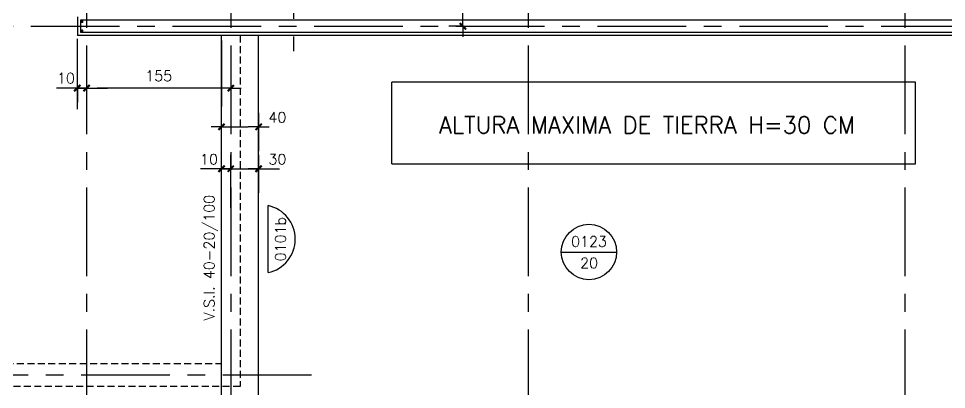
# Model space of a CAD drawing. Header units: millimetres. Extents: x -656862 to -653478, y 91928 to 96737.
# Drawn here: x -655738 to -654740, y 93707 to 94106 of the extents above; entities that cross this region are included whole.
import ezdxf
from ezdxf.enums import TextEntityAlignment as Align

# ---------------------------------------------------------------- set-up
doc = ezdxf.new("R2010")
doc.units = ezdxf.units.MM
doc.header["$LTSCALE"] = 30
doc.linetypes.add('CENTER', pattern=[50.8, 31.75, -6.35, 6.35, -6.35])
doc.linetypes.add('DASHED', pattern=[0.75, 0.5, -0.25])
for name, color, linetype in [('COTAS', 5, 'Continuous'), ('Cotas2', 1, 'Continuous'), ('EJES', 1, 'CENTER'), ('MALLA', 1, 'Continuous'), ('MUROS', 5, 'Continuous'), ('SEGMENTOS1', 2, 'DASHED'), ('TEXTOS1', 9, 'Continuous'), ('VIGAS', 3, 'Continuous')]:
    doc.layers.add(name, color=color, linetype=linetype)
doc.styles.add('ROMANS', font='romans')
doc.dimstyles.new('ING-50', dxfattribs={"dimscale": 5, "dimtxt": 2.25, "dimasz": 2.25, "dimexe": 3, "dimexo": 0, "dimgap": 1.5, "dimtad": 1, "dimdec": 1, "dimzin": 12, "dimdsep": 46, "dimtxsty": 'ROMANS', "dimblk1": 'TICK1', "dimblk2": 'TICK1', "dimsah": 1, "dimcen": 0.09, "dimclrd": 2, "dimclre": 1, "dimclrt": 3, "dimadec": 1, "dimazin": 3, "dimtfac": 1, "dimtdec": 1, "dimtix": 1, "dimtmove": 2, "dimatfit": 3, "dimfxl": 3, "dimtolj": 1, "dimtzin": 12, "dimarcsym": 0})

# ---------------------------------------------------------------- blocks, each defined once
blk = doc.blocks.new('TICK1')
at = {"color": 2}
for points in [[(0, 0), (-1, 0)], [(0, 0), (1, 0)]]:
    blk.add_lwpolyline(points, dxfattribs=at)
at = {"color": 2, "const_width": 0.2}
blk.add_lwpolyline([(-0.3, -0.3), (0.3, 0.3)], dxfattribs=at)
blk = doc.blocks.new('*D111')
at = {"layer": 'COTAS', "color": 1, "lineweight": -2}
for p, q in [((-655260.18, 94192.45), (-655275.18, 94192.45)), ((-655260.18, 94097.45), (-655275.18, 94097.45))]:
    blk.add_line(p, q, dxfattribs=at)
at = {"layer": 'COTAS', "color": 2, "lineweight": -2}
blk.add_line((-655260.18, 94108.7), (-655260.18, 94181.2), dxfattribs=at)
at = {"layer": 'Defpoints', "color": 0}
for p in [(-655260.18, 94192.45), (-655260.18, 94192.45), (-655260.18, 94097.45)]:
    blk.add_point(p, dxfattribs=at)
at = {"layer": 'COTAS', "color": 2, "lineweight": -2, "xscale": 11.25, "yscale": 11.25, "zscale": 11.25}
for p, rotation in [((-655260.18, 94192.45), 90), ((-655260.18, 94097.45), 270)]:
    blk.add_blockref('TICK1', p, dxfattribs=dict(at, rotation=rotation))
at = {"layer": 'COTAS', "color": 3, "insert": (-655273.31, 94144.95), "char_height": 11.25, "attachment_point": 5, "rotation": 90, "style": 'ROMANS'}
blk.add_mtext('\\A1;95', dxfattribs=at)
blk = doc.blocks.new('losa-ne')
at = {"color": 5, "linetype": 'Continuous'}
blk.add_line((-29.75, 0), (29.75, 0), dxfattribs=at)
at = {"color": 3, "linetype": 'Continuous'}
blk.add_circle((0, 0), 29.75, dxfattribs=at)
at = {"color": 3, "linetype": 'Continuous', "style": 'ROMANS'}
for tag, p in [('N%%DL', (0.04, 5.64)), ('ESP', (0.16, -17.44))]:
    blk.add_attdef(tag, text='', height=11.25, dxfattribs=at).set_placement(p, align=Align.CENTER)
blk = doc.blocks.new('*D193')
at = {"layer": 'COTAS', "color": 1, "lineweight": -2, "ltscale": 0.5}
for p, q in [((-655519.71, 93901.27), (-655519.71, 93959.46)), ((-655509.71, 93902.57), (-655509.71, 93959.46))]:
    blk.add_line(p, q, dxfattribs=at)
at = {"layer": 'COTAS', "color": 2, "lineweight": -2, "ltscale": 0.5}
for p, q in [((-655530.96, 93944.46), (-655542.21, 93944.46)), ((-655519.71, 93944.46), (-655509.71, 93944.46)), ((-655498.46, 93944.46), (-655487.21, 93944.46))]:
    blk.add_line(p, q, dxfattribs=at)
at = {"layer": 'Defpoints', "color": 0, "ltscale": 0.5}
for p in [(-655509.71, 93944.46), (-655519.71, 93901.27), (-655509.71, 93902.57)]:
    blk.add_point(p, dxfattribs=at)
at = {"layer": 'COTAS', "color": 2, "lineweight": -2, "ltscale": 0.5, "xscale": 11.25, "yscale": 11.25, "zscale": 11.25}
blk.add_blockref('TICK1', (-655519.71, 93944.46), dxfattribs=at)
at = {"layer": 'COTAS', "color": 2, "lineweight": -2, "ltscale": 0.5, "xscale": 11.25, "yscale": 11.25, "zscale": 11.25, "rotation": 180}
blk.add_blockref('TICK1', (-655509.71, 93944.46), dxfattribs=at)
at = {"layer": 'COTAS', "color": 3, "ltscale": 0.5, "insert": (-655533.09, 93954.64), "char_height": 11.25, "attachment_point": 5, "style": 'ROMANS'}
blk.add_mtext('\\A1;10', dxfattribs=at)
blk = doc.blocks.new('*D194')
at = {"layer": 'COTAS', "color": 1, "lineweight": -2, "ltscale": 0.5}
for p, q in [((-655509.71, 93925.73), (-655509.71, 93959.46)), ((-655479.71, 93918.44), (-655479.71, 93959.46))]:
    blk.add_line(p, q, dxfattribs=at)
at = {"layer": 'COTAS', "color": 2, "lineweight": -2, "ltscale": 0.5}
for p, q in [((-655520.96, 93944.46), (-655532.21, 93944.46)), ((-655509.71, 93944.46), (-655479.71, 93944.46)), ((-655468.46, 93944.46), (-655457.21, 93944.46))]:
    blk.add_line(p, q, dxfattribs=at)
at = {"layer": 'Defpoints', "color": 0, "ltscale": 0.5}
for p in [(-655479.71, 93944.46), (-655509.71, 93925.73), (-655479.71, 93918.44)]:
    blk.add_point(p, dxfattribs=at)
at = {"layer": 'COTAS', "color": 2, "lineweight": -2, "ltscale": 0.5, "xscale": 11.25, "yscale": 11.25, "zscale": 11.25}
blk.add_blockref('TICK1', (-655509.71, 93944.46), dxfattribs=at)
at = {"layer": 'COTAS', "color": 2, "lineweight": -2, "ltscale": 0.5, "xscale": 11.25, "yscale": 11.25, "zscale": 11.25, "rotation": 180}
blk.add_blockref('TICK1', (-655479.71, 93944.46), dxfattribs=at)
at = {"layer": 'COTAS', "color": 3, "ltscale": 0.5, "insert": (-655459.58, 93954.64), "char_height": 11.25, "attachment_point": 5, "style": 'ROMANS'}
blk.add_mtext('\\A1;30', dxfattribs=at)
blk = doc.blocks.new('*D195')
at = {"layer": 'COTAS', "color": 1, "lineweight": -2, "ltscale": 0.5}
for p, q in [((-655519.71, 93974.38), (-655519.71, 94004.46)), ((-655479.71, 93963.44), (-655479.71, 94004.46))]:
    blk.add_line(p, q, dxfattribs=at)
at = {"layer": 'COTAS', "color": 2, "lineweight": -2, "ltscale": 0.5}
blk.add_line((-655508.46, 93989.46), (-655490.96, 93989.46), dxfattribs=at)
at = {"layer": 'Defpoints', "color": 0, "ltscale": 0.5}
for p in [(-655479.71, 93989.46), (-655519.71, 93974.38), (-655479.71, 93963.44)]:
    blk.add_point(p, dxfattribs=at)
at = {"layer": 'COTAS', "color": 2, "lineweight": -2, "ltscale": 0.5, "xscale": 11.25, "yscale": 11.25, "zscale": 11.25, "rotation": 180}
blk.add_blockref('TICK1', (-655519.71, 93989.46), dxfattribs=at)
at = {"layer": 'COTAS', "color": 2, "lineweight": -2, "ltscale": 0.5, "xscale": 11.25, "yscale": 11.25, "zscale": 11.25}
blk.add_blockref('TICK1', (-655479.71, 93989.46), dxfattribs=at)
at = {"layer": 'COTAS', "color": 3, "ltscale": 0.5, "insert": (-655459.58, 93999.64), "char_height": 11.25, "attachment_point": 5, "style": 'ROMANS'}
blk.add_mtext('\\A1;40', dxfattribs=at)
blk = doc.blocks.new('*D227')
at = {"layer": 'COTAS', "color": 2, "lineweight": -2}
for p, q in [((-655685.96, 94031.05), (-655697.21, 94031.05)), ((-655664.71, 94031.05), (-655674.71, 94031.05)), ((-655653.46, 94031.05), (-655642.21, 94031.05))]:
    blk.add_line(p, q, dxfattribs=at)
at = {"layer": 'COTAS', "color": 1, "lineweight": -2}
for p, q in [((-655674.71, 94031.05), (-655674.71, 94016.05)), ((-655664.71, 94031.05), (-655664.71, 94016.05))]:
    blk.add_line(p, q, dxfattribs=at)
at = {"layer": 'Defpoints', "color": 0}
for p in [(-655674.71, 94031.05), (-655674.71, 94031.05), (-655664.71, 94031.05)]:
    blk.add_point(p, dxfattribs=at)
at = {"layer": 'COTAS', "color": 2, "lineweight": -2, "xscale": 11.25, "yscale": 11.25, "zscale": 11.25}
blk.add_blockref('TICK1', (-655674.71, 94031.05), dxfattribs=at)
at = {"layer": 'COTAS', "color": 2, "lineweight": -2, "xscale": 11.25, "yscale": 11.25, "zscale": 11.25, "rotation": 180}
blk.add_blockref('TICK1', (-655664.71, 94031.05), dxfattribs=at)
at = {"layer": 'COTAS', "color": 3, "insert": (-655686.95, 94041.66), "char_height": 11.25, "attachment_point": 5, "style": 'ROMANS'}
blk.add_mtext('\\A1;10', dxfattribs=at)
blk = doc.blocks.new('*D228')
at = {"layer": 'COTAS', "color": 1, "lineweight": -2}
for p, q in [((-655664.71, 94031.05), (-655664.71, 94016.05)), ((-655509.71, 94031.05), (-655509.71, 94016.05))]:
    blk.add_line(p, q, dxfattribs=at)
at = {"layer": 'COTAS', "color": 2, "lineweight": -2}
blk.add_line((-655520.96, 94031.05), (-655653.46, 94031.05), dxfattribs=at)
at = {"layer": 'Defpoints', "color": 0}
for p in [(-655664.71, 94031.05), (-655664.71, 94031.05), (-655509.71, 94031.05)]:
    blk.add_point(p, dxfattribs=at)
at = {"layer": 'COTAS', "color": 2, "lineweight": -2, "xscale": 11.25, "yscale": 11.25, "zscale": 11.25, "rotation": 180}
blk.add_blockref('TICK1', (-655664.71, 94031.05), dxfattribs=at)
at = {"layer": 'COTAS', "color": 2, "lineweight": -2, "xscale": 11.25, "yscale": 11.25, "zscale": 11.25}
blk.add_blockref('TICK1', (-655509.71, 94031.05), dxfattribs=at)
at = {"layer": 'COTAS', "color": 3, "insert": (-655587.21, 94044.18), "char_height": 11.25, "attachment_point": 5, "style": 'ROMANS'}
blk.add_mtext('\\A1;155', dxfattribs=at)

msp = doc.modelspace()

# ---------------------------------------------------------------- linework, layer by layer
at = {"layer": 'Cotas2'}
for p, q in [((-655674.715, 94008.317), (-655674.715, 94084.106)), ((-655519.715, 94082.069), (-655519.715, 94011.324))]:
    msp.add_line(p, q, dxfattribs=at)
at = {"layer": 'EJES', "ltscale": 0.1}
for p, q in [((-655664.715, 96667.46), (-655664.715, 93007.452)), ((-655509.715, 96667.46), (-655509.715, 93007.452)), ((-655189.715, 96667.452), (-655189.715, 93007.452)), ((-654784.715, 96667.452), (-654784.715, 93007.452)), ((-655442.215, 94505.601), (-655442.215, 94070.56)), ((-656791.536, 94097.452), (-653548.715, 94097.452)), ((-655422.858, 93722.926), (-656231.856, 93722.926))]:
    msp.add_line(p, q, dxfattribs=at)
at = {"layer": 'MALLA', "ltscale": 0.5}
for p, q in [((-653893.215, 94103.952), (-655671.215, 94103.952)), ((-655671.215, 94103.952), (-655671.215, 94090.952)), ((-655671.215, 94090.952), (-653893.215, 94090.952))]:
    msp.add_line(p, q, dxfattribs=at)
at = {"layer": 'MALLA', "ltscale": 0.5, "const_width": 1.5}
for points in [[(-655670.374, 94102.361, 1), (-655668.874, 94102.361, 1)], [(-655670.374, 94092.569, 1), (-655668.874, 94092.569, 1)]]:
    msp.add_lwpolyline(points, format="xyb", close=True, dxfattribs=at)
at = {"layer": 'MUROS'}
for p in [(-655674.715, 94107.452), (-654699.715, 94087.452)]:
    msp.add_line(p, (-655674.715, 94087.452), dxfattribs=at)
at = {"layer": 'SEGMENTOS1', "ltscale": 0.5}
for p, q in [((-655499.715, 94087.452), (-655499.715, 93710.426)), ((-656189.715, 93735.426), (-655519.715, 93735.426)), ((-655499.715, 93710.426), (-656189.715, 93710.426))]:
    msp.add_line(p, q, dxfattribs=at)
at = {"layer": 'TEXTOS1'}
for p, q in [((-654773.451, 94037.513), (-655336.388, 94037.513)), ((-655336.388, 93949.622), (-655336.388, 94037.513)), ((-654773.451, 93949.622), (-654773.451, 94037.513)), ((-655336.388, 93949.622), (-654773.451, 93949.622))]:
    msp.add_line(p, q, dxfattribs=at)
at = {"layer": 'TEXTOS1', "color": 3}
msp.add_line((-655469.553, 93832.835), (-655469.553, 93904.835), dxfattribs=at)
msp.add_lwpolyline([(-655469.553, 93832.835, 0.8096364), (-655469.553, 93904.835)], format="xyb", dxfattribs=at)
at = {"layer": 'VIGAS', "ltscale": 0.5}
for p, q in [((-655519.715, 93357.452), (-655519.715, 94087.452)), ((-655479.715, 93607.452), (-655479.715, 94087.452))]:
    msp.add_line(p, q, dxfattribs=at)

# ---------------------------------------------------------------- block references
at = {"layer": 'TEXTOS1', "ltscale": 0.5}
msp.add_blockref('losa-ne', (-655124.499, 93855.025), dxfattribs=at).add_auto_attribs({'N%%DL': '0123', 'ESP': '20'})

# ---------------------------------------------------------------- texts
at = {"layer": 'TEXTOS1', "style": 'ROMANS'}
msp.add_text('ALTURA MAXIMA DE TIERRA H=30 CM', height=18, dxfattribs=at).set_placement((-655061.977, 93982.411), align=Align.CENTER)
for s, p in [('V.S.I. 40-20/100', (-655527.313, 93848.927)), ('0101b', (-655450.657, 93868.807))]:
    msp.add_text(s, height=11.25, rotation=90, dxfattribs=at).set_placement(p, align=Align.CENTER)

# ---------------------------------------------------------------- dimensions: what is measured, and where the dimension line sits
at = {"layer": 'COTAS'}
for base, p1, p2, angle, picture, middle in [((-655260.184, 94192.452), (-655260.184, 94097.452), (-655260.184, 94192.452), 90, '*D111', (-655273.309, 94144.952)), ((-655664.715, 94031.052), (-655509.715, 94031.052), (-655664.715, 94031.052), 180, '*D228', (-655587.215, 94044.177))]:
    dim = msp.add_linear_dim(base=base, p1=p1, p2=p2, angle=angle, dimstyle='ING-50', dxfattribs=at)
    dim.commit()
    dim.dimension.update_dxf_attribs({"geometry": picture, "text_midpoint": middle})
dim = msp.add_linear_dim(base=(-655674.715, 94031.052), p1=(-655664.715, 94031.052), p2=(-655674.715, 94031.052), angle=180, dimstyle='ING-50', dxfattribs=at)
dim.commit()
dim.dimension.update_dxf_attribs({"geometry": '*D227', "text_midpoint": (-655686.954, 94041.659), "dimtype": 160})
at = {"layer": 'COTAS', "ltscale": 0.5}
for base, p1, p2, picture, middle in [((-655479.715, 93989.465), (-655519.715, 93974.38), (-655479.715, 93963.44), '*D195', (-655459.585, 93999.637)), ((-655509.715, 93944.465), (-655519.715, 93901.265), (-655509.715, 93902.574), '*D193', (-655533.093, 93954.637)), ((-655479.715, 93944.465), (-655509.715, 93925.734), (-655479.715, 93918.44), '*D194', (-655459.585, 93954.637))]:
    dim = msp.add_linear_dim(base=base, p1=p1, p2=p2, dimstyle='ING-50', dxfattribs=at)
    dim.commit()
    dim.dimension.update_dxf_attribs({"geometry": picture, "text_midpoint": middle, "dimtype": 160})

doc.saveas('drawing.dxf')
